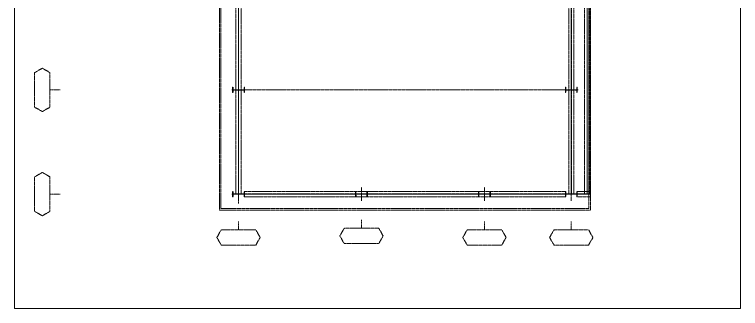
# Model space of a CAD drawing. Header units: inches. Extents: x 209270 to 234360, y -180214 to -150194.
# Drawn here: x 209270 to 234360, y -180214 to -170061 of the extents above; entities that cross this region are included whole.
import ezdxf

# ---------------------------------------------------------------- set-up
doc = ezdxf.new("R2010")
doc.units = ezdxf.units.IN
doc.header["$LTSCALE"] = 10
doc.header["$MEASUREMENT"] = 0
doc.linetypes.add('PHANTOM', pattern=[2.5, 1.25, -0.25, 0.25, -0.25, 0.25, -0.25])
for name, color, linetype, lineweight in [('AM_VIEWS', 1, 'Continuous', 0), ('DIM', 42, 'Continuous', 13), ('PHANTOM', 8, 'PHANTOM', 0)]:
    doc.layers.add(name, color=color, linetype=linetype, lineweight=lineweight)

# ---------------------------------------------------------------- blocks, each defined once
blk = doc.blocks.new('A$C42DGUYIYTIUYTUY')
at = {"layer": 'PHANTOM'}
for p, q in [((-236, 0), (236, 0)), ((0, 236), (0, -236))]:
    blk.add_line(p, q, dxfattribs=at)
blk.add_lwpolyline([(4, -180, 0.414214), (15, -190), (89, -190), (89, -205), (-89, -205), (-89, -190), (-15, -190, 0.414214), (-4, -180), (-4, 180, 0.414214), (-15, 190), (-89, 190), (-89, 205), (89, 205), (89, 190), (15, 190, 0.414214), (4, 180), (4, -180)], format="xyb", dxfattribs=at)
blk.add_circle((0, 0), 5, dxfattribs=at)
blk = doc.blocks.new('A$C1b4ed5d7')
at = {"layer": 'PHANTOM'}
for p, q in [((0, 11000, 0), (0, 0, 0)), ((11500, 11000, 0), (11500, 0, 0)), ((11700, 11000, -1), (12175, 11000, -1)), ((12050, 11000, -1), (12050, 4, -1)), ((-236, 7300), (11736, 7300)), ((-236, 3600), (11736, 3600)), ((200, 0, -1), (11300, 0, -1)), ((11700, 0, -1), (12175, 0, -1)), ((0, -324, -1), (0, -32, -1))]:
    blk.add_line(p, q, dxfattribs=at)
for points, elevation in [([(12170, 11089), (11705, 11089), (11705, 10911), (12170, 10911)], -1), ([(-89, 10996), (-89, 4), (89, 4), (89, 10996)], 0), ([(-4, 10996), (-4, 4), (4, 4), (4, 10996)], 0), ([(11589, 10996), (11589, 4), (11411, 4), (11411, 10996)], 0), ([(11504, 10996), (11504, 4), (11496, 4), (11496, 10996)], 0), ([(12170, 11004), (11705, 11004), (11705, 10996), (12170, 10996)], -1), ([(-660, 10500), (12160, 10500), (12160, -550), (-660, -550)], -1), ([(-610, 10450), (12110, 10450), (12110, -500), (-610, -500)], -1), ([(11295, -89), (205, -89), (205, 89), (11295, 89)], -1), ([(11295, -4), (205, -4), (205, 4), (11295, 4)], -1), ([(12170, -89), (11705, -89), (11705, 89), (12170, 89)], -1), ([(12170, -4), (11705, -4), (11705, 4), (12170, 4)], -1)]:
    blk.add_lwpolyline(points, close=True, dxfattribs=dict(at, elevation=elevation))
for points, elevation in [([(12139, 4), (12139, 10996), (11961, 10996), (11961, 4)], -1), ([(12054, 4), (12054, 10996), (12046, 10996), (12046, 4)], -1), ([(0, 0), (0, 0), (11500, 0), (11500, -5)], 0)]:
    blk.add_lwpolyline(points, dxfattribs=dict(at, elevation=elevation))
at = {"layer": 'PHANTOM', "rotation": 270.0096740856855}
for p in [(0, 7300), (11500, 7300), (0, 3600), (11500, 3600), (0, 0), (4250, 0), (8500, 0), (11500, 0)]:
    blk.add_blockref('A$C42DGUYIYTIUYTUY', p, dxfattribs=at)

msp = doc.modelspace()

# ---------------------------------------------------------------- linework, layer by layer
at = {"layer": 'AM_VIEWS'}
msp.add_lwpolyline([(209270, -150194), (234360, -150194), (234360, -180214), (209270, -180214)], close=True, dxfattribs=at)
at = {"layer": 'PHANTOM', "ltscale": 0.1}
for p, q in [((210848, -172664), (210496, -172664)), ((210848, -176264), (210496, -176264)), ((217012, -177205), (217012, -177496)), ((221262, -177152), (221262, -177443)), ((225512, -177205), (225512, -177496)), ((228512, -177205), (228512, -177496))]:
    msp.add_line(p, q, dxfattribs=at)
at = {"layer": 'PHANTOM', "lineweight": 5, "elevation": 0, "flags": 128}
for points in [[(210496, -173260), (210231, -173413), (209966, -173260), (209966, -172068), (210231, -171915), (210496, -172068)], [(210496, -176860), (210231, -177013), (209966, -176860), (209966, -175668), (210231, -175515), (210496, -175668)]]:
    msp.add_lwpolyline(points, close=True, dxfattribs=at)
at = {"layer": 'PHANTOM', "lineweight": 5, "flags": 128}
for points in [[(216416, -178026), (216263, -177761), (216416, -177496), (217608, -177496), (217761, -177761), (217608, -178026)], [(220666, -177973), (220513, -177708), (220666, -177443), (221858, -177443), (222011, -177708), (221858, -177973)], [(224916, -178026), (224763, -177761), (224916, -177496), (226108, -177496), (226261, -177761), (226108, -178026)], [(227916, -178026), (227763, -177761), (227916, -177496), (229108, -177496), (229261, -177761), (229108, -178026)]]:
    msp.add_lwpolyline(points, close=True, dxfattribs=at)

# ---------------------------------------------------------------- block references
at = {"layer": 'DIM'}
msp.add_blockref('A$C1b4ed5d7', (217012, -176264, 1), dxfattribs=at)

doc.saveas('drawing.dxf')
